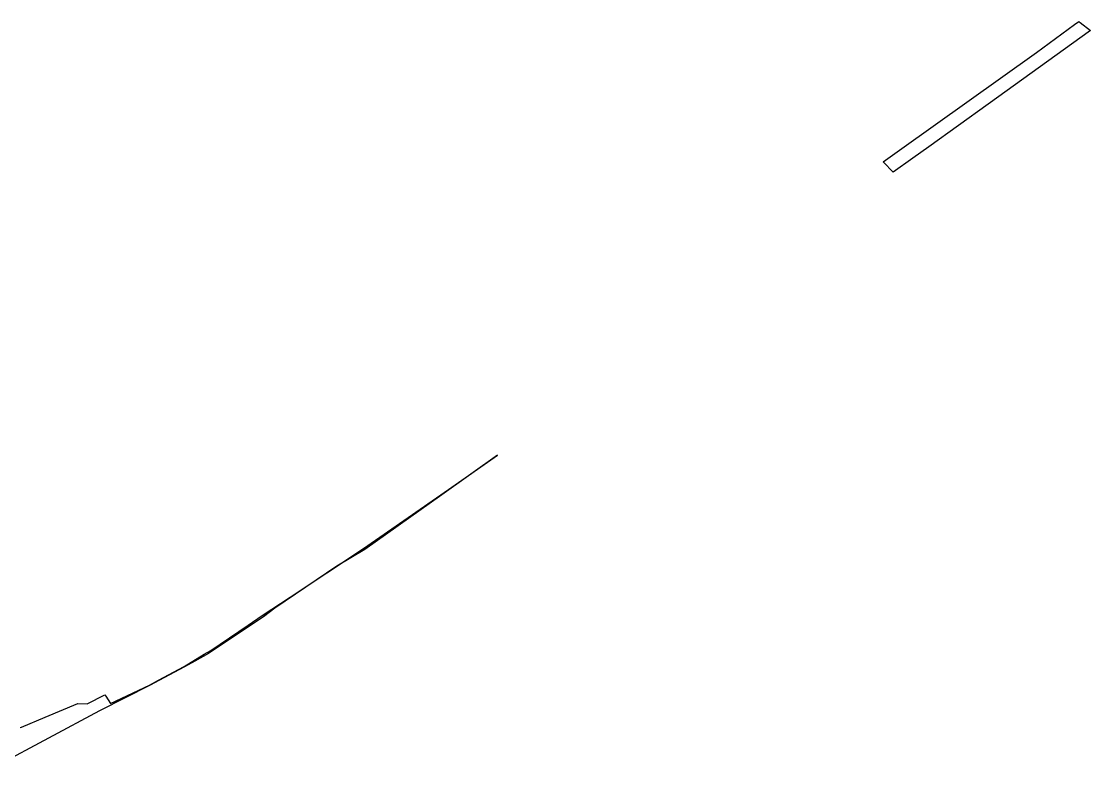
# Model space of a CAD drawing. Header units: millimetres. Extents: x 1888 to 2040, y 1705 to 1894.
# Drawn here: x 1944.666 to 1945.436, y 1823.583 to 1824.124 of the extents above; entities that cross this region are included whole.
import ezdxf

# ---------------------------------------------------------------- set-up
doc = ezdxf.new("R2010")
doc.units = ezdxf.units.MM

# ---------------------------------------------------------------- blocks, each defined once
blk = doc.blocks.new('PI Son Oms')
for p, q in [((-179.33998, -10.65513), (-179.41377, -10.70808)), ((-179.33998, -10.65513), (-179.41377, -10.70808)), ((-179.37904, -10.67082), (-179.35168, -10.65081)), ((-179.37904, -10.67082), (-179.35168, -10.65081)), ((-179.35168, -10.65081), (-179.34854, -10.64851)), ((-179.35168, -10.65081), (-179.34854, -10.64851)), ((-179.34854, -10.64851), (-179.34828, -10.64871)), ((-179.34854, -10.64851), (-179.34828, -10.64871)), ((-179.34828, -10.64871), (-179.34747, -10.64934)), ((-179.34828, -10.64871), (-179.34747, -10.64934)), ((-179.34747, -10.64934), (-179.33998, -10.65513)), ((-179.34747, -10.64934), (-179.33998, -10.65513)), ((-179.45347, -10.72393), (-179.37904, -10.67082)), ((-179.45347, -10.72393), (-179.37904, -10.67082)), ((-179.41377, -10.70808), (-179.45659, -10.73881)), ((-179.41377, -10.70808), (-179.45659, -10.73881)), ((-179.47603, -10.74007), (-179.45347, -10.72393)), ((-179.47603, -10.74007), (-179.45347, -10.72393)), ((-179.45659, -10.73881), (-179.46795, -10.74697)), ((-179.45659, -10.73881), (-179.46795, -10.74697)), ((-179.48927, -10.74954), (-179.47603, -10.74007)), ((-179.48927, -10.74954), (-179.47603, -10.74007)), ((-179.46795, -10.74697), (-179.48209, -10.75711)), ((-179.46795, -10.74697), (-179.48209, -10.75711)), ((-179.48905, -10.74977), (-179.48927, -10.74954)), ((-179.48905, -10.74977), (-179.48927, -10.74954)), ((-179.48209, -10.75711), (-179.48905, -10.74977)), ((-179.48209, -10.75711), (-179.48905, -10.74977)), ((-179.76693, -10.96068), (-179.80713, -10.98923)), ((-179.76693, -10.96068), (-179.80713, -10.98923)), ((-179.80233, -10.98537), (-179.76693, -10.96068)), ((-179.80233, -10.98537), (-179.76693, -10.96068)), ((-179.86351, -11.02787), (-179.80233, -10.98537)), ((-179.86351, -11.02787), (-179.80233, -10.98537)), ((-179.80713, -10.98923), (-179.86268, -11.02868)), ((-179.80713, -10.98923), (-179.86268, -11.02868)), ((-179.91638, -11.0629), (-179.86351, -11.02787)), ((-179.91638, -11.0629), (-179.86351, -11.02787)), ((-179.86268, -11.02868), (-179.88272, -11.04078)), ((-179.86268, -11.02868), (-179.88272, -11.04078)), ((-179.88272, -11.04078), (-179.92728, -11.07099)), ((-179.88272, -11.04078), (-179.92728, -11.07099)), ((-179.93642, -11.07607), (-179.91638, -11.0629)), ((-179.93642, -11.07607), (-179.91638, -11.0629)), ((-179.93543, -11.07705), (-179.97517, -11.10345)), ((-179.93543, -11.07705), (-179.97517, -11.10345)), ((-179.94652, -11.08305), (-179.93642, -11.07607)), ((-179.94652, -11.08305), (-179.93642, -11.07607)), ((-179.92728, -11.07099), (-179.93543, -11.07705)), ((-179.92728, -11.07099), (-179.93543, -11.07705)), ((-179.97357, -11.10131), (-179.94652, -11.08305)), ((-179.97357, -11.10131), (-179.94652, -11.08305)), ((-179.97827, -11.10413), (-179.97357, -11.10131)), ((-179.97827, -11.10413), (-179.97357, -11.10131)), ((-179.99275, -11.1128), (-179.97827, -11.10413)), ((-179.99275, -11.1128), (-179.97827, -11.10413)), ((-179.98487, -11.10917), (-179.99238, -11.11316)), ((-179.98487, -11.10917), (-179.99238, -11.11316)), ((-179.97517, -11.10345), (-179.98487, -11.10917)), ((-179.97517, -11.10345), (-179.98487, -11.10917)), ((-180.01115, -11.12263), (-179.99275, -11.1128)), ((-180.01115, -11.12263), (-179.99275, -11.1128)), ((-179.99238, -11.11316), (-180.01083, -11.12298)), ((-179.99238, -11.11316), (-180.01083, -11.12298)), ((-180.01772, -11.12629), (-180.01115, -11.12263)), ((-180.01772, -11.12629), (-180.01115, -11.12263)), ((-180.01083, -11.12298), (-180.01706, -11.1263)), ((-180.01083, -11.12298), (-180.01706, -11.1263)), ((-180.01706, -11.1263), (-180.05363, -11.14491)), ((-180.01706, -11.1263), (-180.05363, -11.14491)), ((-180.04576, -11.13943), (-180.01772, -11.12629)), ((-180.04576, -11.13943), (-180.01772, -11.12629)), ((-180.09266, -11.14935), (-180.06928, -11.13943)), ((-180.09266, -11.14935), (-180.06928, -11.13943)), ((-180.06928, -11.13943), (-180.06247, -11.13967)), ((-180.06928, -11.13943), (-180.06247, -11.13967)), ((-180.06247, -11.13967), (-180.04978, -11.13325)), ((-180.06247, -11.13967), (-180.04978, -11.13325)), ((-180.04978, -11.13325), (-180.04913, -11.13433)), ((-180.04978, -11.13325), (-180.04913, -11.13433)), ((-180.04913, -11.13433), (-180.04576, -11.13943)), ((-180.04913, -11.13433), (-180.04576, -11.13943)), ((-180.05363, -11.14491), (-180.13702, -11.18928)), ((-180.05363, -11.14491), (-180.13702, -11.18928)), ((-180.10978, -11.15655), (-180.09266, -11.14935)), ((-180.10978, -11.15655), (-180.09266, -11.14935)), ((-180.11066, -11.15686), (-180.10978, -11.15655)), ((-180.11066, -11.15686), (-180.10978, -11.15655))]:
    blk.add_line(p, q)

msp = doc.modelspace()

# ---------------------------------------------------------------- block references
msp.add_blockref('PI Son Oms', (2124.77634, 1834.77236))

doc.saveas('drawing.dxf')
